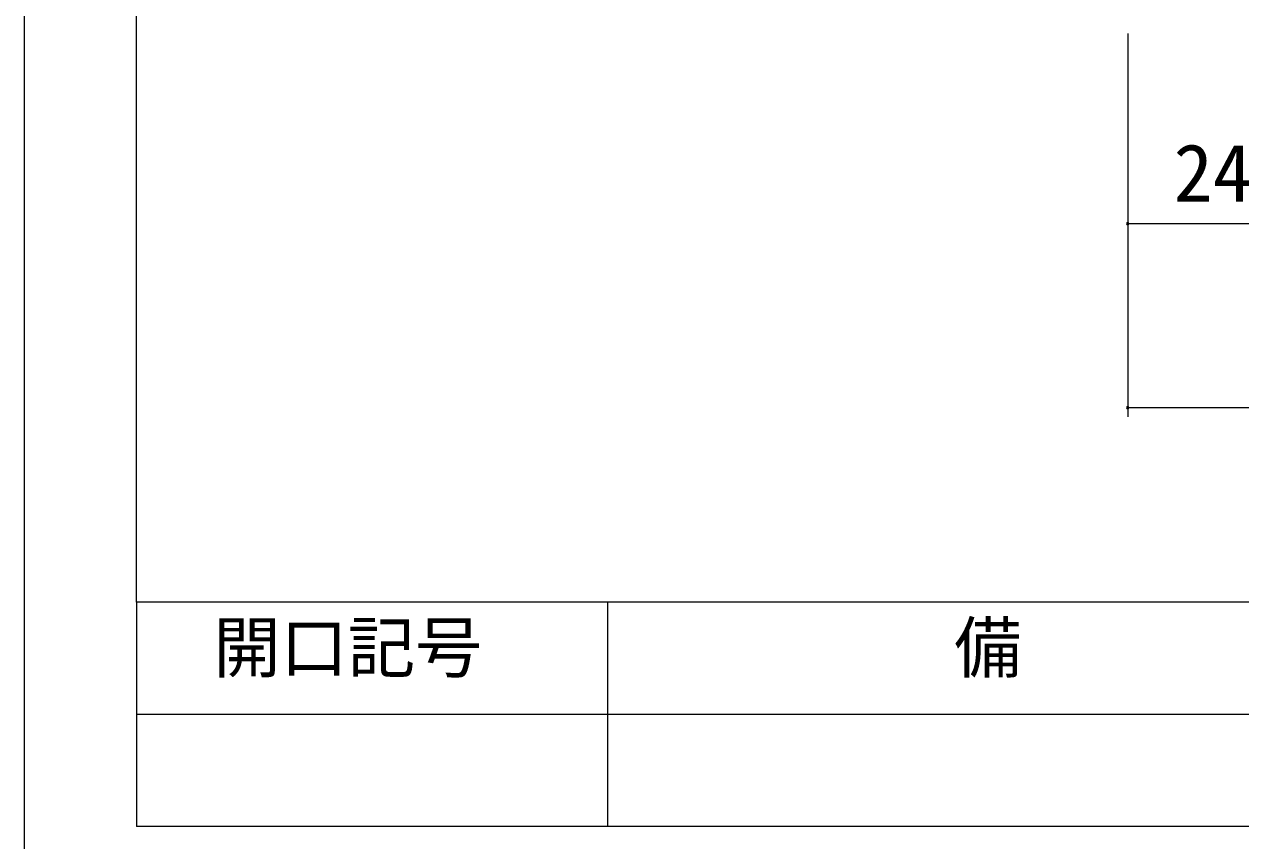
# Model space of a CAD drawing. Units: millimetres on the paper, enlarged 10 times, with parts at other scales. Extents: x -1985 to 2015, y -1370 to 1400.
# Drawn here: x -1985 to -1443, y -1109 to -745 of the extents above; entities that cross this region are included whole.
import ezdxf
from ezdxf.enums import TextEntityAlignment as Align

# ---------------------------------------------------------------- set-up
doc = ezdxf.new("R2010")
doc.units = ezdxf.units.MM
doc.header["$LTSCALE"] = 10
for name, color, linetype, lineweight in [('1-0_H-SYM', 7, 'Continuous', 20), ('1-1_0', 7, 'Continuous', 20), ('2-0_18', 7, 'Continuous', 20)]:
    doc.layers.add(name, color=color, linetype=linetype, lineweight=lineweight)
doc.styles.add('ＭＳ ゴシック', font='')
doc.styles.get('ＭＳ ゴシック').set_extended_font_data('MS Gothic')

msp = doc.modelspace()

# ---------------------------------------------------------------- linework, layer by layer
at = {"layer": '1-0_H-SYM'}
for p, q in [((-1935, -1002.5), (-1935, -102.5)), ((395, -1002.5), (-1935, -1002.5))]:
    msp.add_line(p, q, dxfattribs=at)
at = {"layer": '1-1_0'}
for p, q in [((-1935, -1002.5), (-1935, -102.5)), ((395, -1002.5), (-1935, -1002.5)), ((395, -1002.5), (-1935, -1002.5)), ((-1935, -1002.5), (-1935, -1102.5)), ((-1725, -1002.5), (-1725, -1102.5)), ((395, -1052.5), (-1935, -1052.5)), ((395, -1102.5), (-1935, -1102.5))]:
    msp.add_line(p, q, dxfattribs=at)
msp.add_lwpolyline([(-1985, -1370), (2015, -1370), (2015, 1400), (-1985, 1400)], close=True, dxfattribs=at)
at = {"layer": '2-0_18', "color": 4, "lineweight": 9}
for p, q in [((-1493.13, -748.98), (-1493.13, -919.9)), ((-1493.13, -833.73), (-1413.13, -833.73)), ((-1493.13, -915.74), (-79.89, -915.74))]:
    msp.add_line(p, q, dxfattribs=at)
for centre, start, end in [((-1493.13, -833.73), 0, 180), ((-1493.13, -833.73), 180, 0), ((-1493.13, -915.74), 0, 180), ((-1493.13, -915.74), 180, 0)]:
    msp.add_arc(centre, 0.521, start, end, dxfattribs=at)

# ---------------------------------------------------------------- texts
at = {"layer": '1-1_0', "style": 'ＭＳ ゴシック'}
for s, p in [('備\u3000\u3000\u3000\u3000\u3000\u3000考', (-1570.54, -1040.24)), ('開口記号', (-1900.8, -1040.24))]:
    msp.add_text(s, height=21.99, dxfattribs=at).set_placement(p, align=Align.BOTTOM_LEFT)
at = {"layer": '2-0_18', "style": 'ＭＳ ゴシック'}
msp.add_text('24', height=25.66, dxfattribs=at).set_placement((-1472.69, -831.64), align=Align.BOTTOM_LEFT)

doc.saveas('drawing.dxf')
